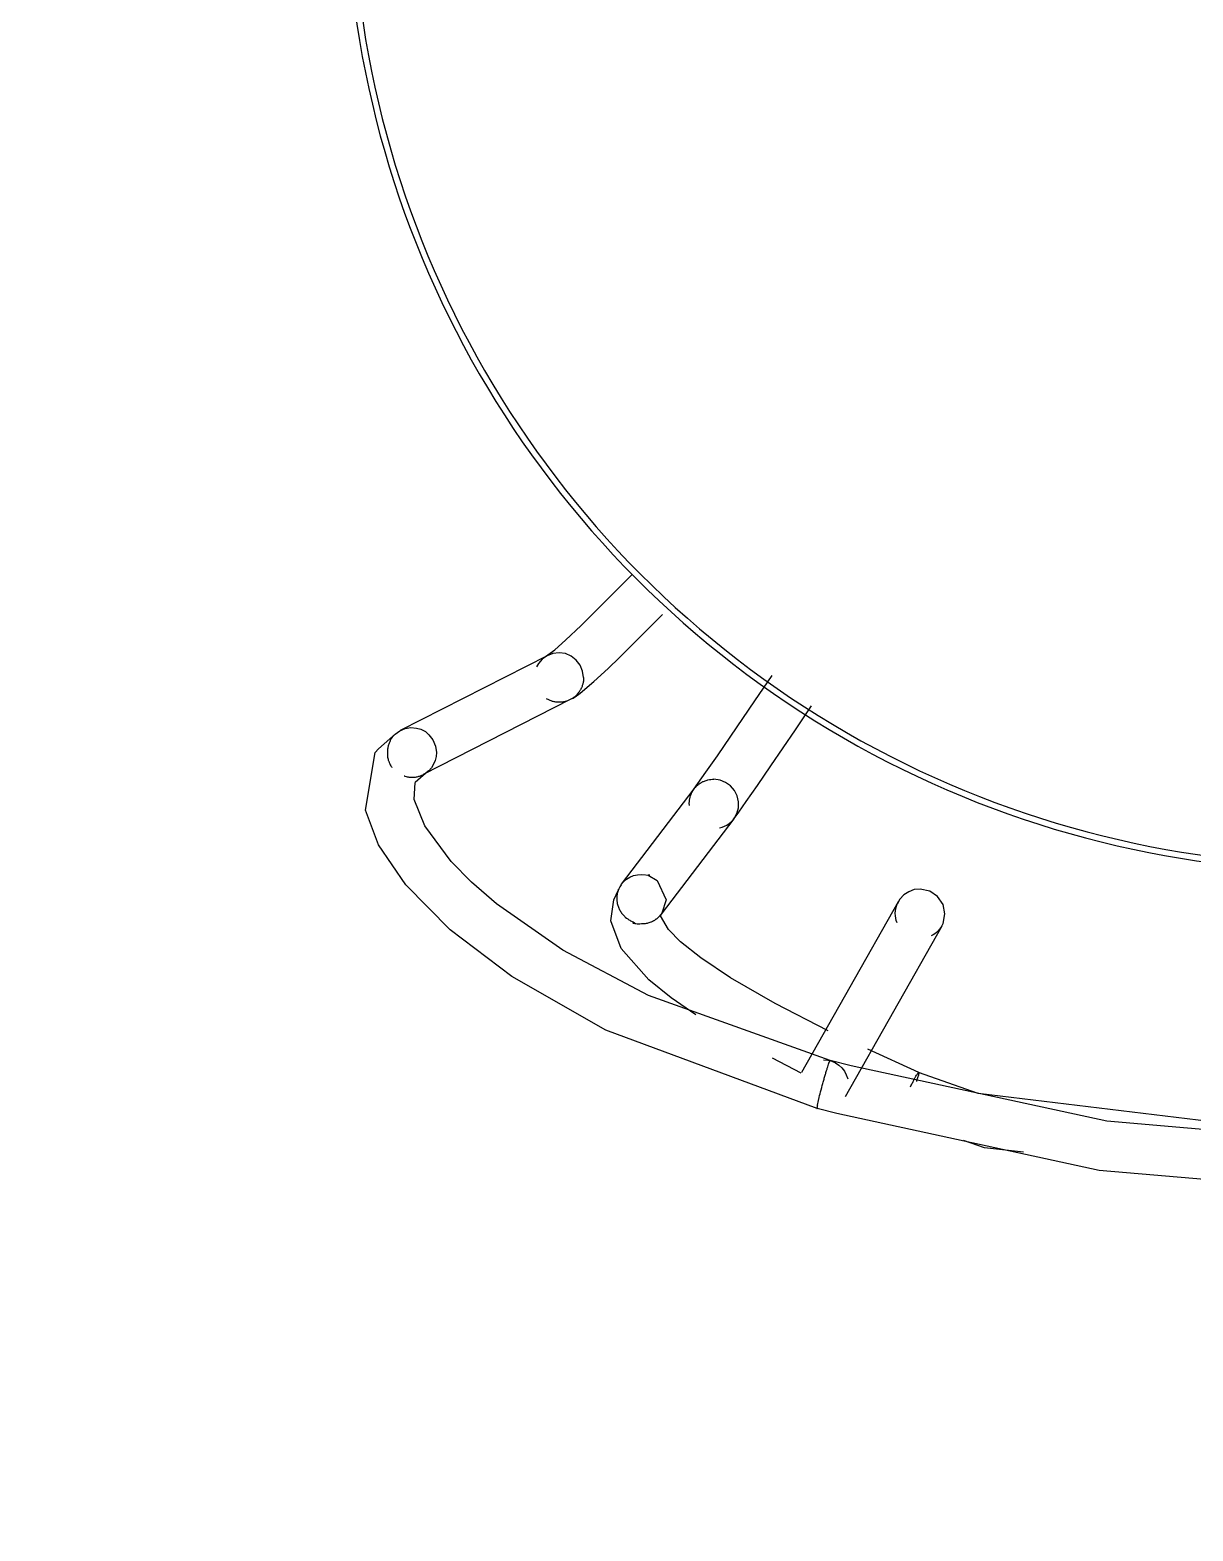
# Model space of a CAD drawing. Header units: millimetres. Extents: x 148480 to 578986, y 39883 to 155062.
# Drawn here: x 251531.9 to 251799.3, y 122228.7 to 122573.9 of the extents above; entities that cross this region are included whole.
import ezdxf

# ---------------------------------------------------------------- set-up
doc = ezdxf.new("R2010")
doc.units = ezdxf.units.MM
for name, color, linetype in [('HATCH', 8, 'Continuous'), ('Hatch 01_UC', 7, 'Continuous'), ('I - MODULAR', 44, 'Continuous'), ('Layer4', 6, 'Continuous')]:
    doc.layers.add(name, color=color, linetype=linetype)

# ---------------------------------------------------------------- blocks, each defined once
blk = doc.blocks.new('GFC1')
at = {"layer": 'I - MODULAR', "color": 8}
for p, q in [((324249.55, 123398.83), (324283.36, 123416.06)), ((324249.55, 123398.83), (324283.36, 123416.06)), ((324288.56, 123405.87), (324254.76, 123388.64)), ((324288.56, 123405.87), (324254.76, 123388.64)), ((324248.37, 123398.02), (324244.46, 123394.58)), ((324248.37, 123398.02), (324244.46, 123394.58)), ((324255.89, 123389.41), (324252.87, 123386.84)), ((324255.89, 123389.41), (324252.87, 123386.84)), ((324300.37, 123363.48), (324317.03, 123385.35)), ((324300.37, 123363.48), (324317.03, 123385.35)), ((324326.17, 123378.47), (324309.47, 123356.55)), ((324326.17, 123378.47), (324309.47, 123356.55)), ((324341.81, 123320.18), (324364, 123359.45)), ((324341.81, 123320.18), (324364, 123359.45)), ((324373.96, 123353.82), (324351.77, 123314.55)), ((324373.96, 123353.82), (324351.77, 123314.55)), ((324368.66, 123320.11), (324357, 123325.48)), ((324368.66, 123320.11), (324357, 123325.48)), ((324341.61, 123320.02), (324335.02, 123323.44)), ((324341.61, 123320.02), (324335.02, 123323.44))]:
    blk.add_line(p, q, dxfattribs=at)
at = {"layer": 'I - MODULAR', "color": 8, "flags": 128}
for points in [[(324282.85, 123415.77), (324284.97, 123417.34), (324287.43, 123419.52), (324291.07, 123422.96), (324294.31, 123426.12), (324300.81, 123432.64), (324302.78, 123434.66)], [(324282.85, 123415.77), (324284.97, 123417.34), (324287.43, 123419.52), (324291.07, 123422.96), (324294.31, 123426.12), (324300.81, 123432.64), (324302.78, 123434.66)], [(324289.06, 123406.16), (324289.67, 123406.54), (324290.85, 123407.37), (324293.97, 123410.01), (324297.28, 123413.07), (324299.87, 123415.55), (324303.5, 123419.13), (324309.77, 123425.43)], [(324289.06, 123406.16), (324289.67, 123406.54), (324290.85, 123407.37), (324293.97, 123410.01), (324297.28, 123413.07), (324299.87, 123415.55), (324303.5, 123419.13), (324309.77, 123425.43)], [(324282.08, 123415.16), (324281.72, 123414.73), (324281.25, 123414.16), (324280.83, 123413.43)], [(324282.08, 123415.16), (324281.72, 123414.73), (324281.25, 123414.16), (324280.83, 123413.43)], [(324291.61, 123410.97), (324291.4, 123412.42), (324290.85, 123413.79), (324289.95, 123414.96), (324288.8, 123415.87), (324287.44, 123416.45), (324286.01, 123416.67), (324284.57, 123416.51), (324283.21, 123415.98), (324282.08, 123415.16)], [(324291.61, 123410.97), (324291.4, 123412.42), (324290.85, 123413.79), (324289.95, 123414.96), (324288.8, 123415.87), (324287.44, 123416.45), (324286.01, 123416.67), (324284.57, 123416.51), (324283.21, 123415.98), (324282.08, 123415.16)], [(324316.99, 123385.3), (324319.76, 123389.17), (324322.4, 123392.99), (324325.46, 123397.44), (324331, 123405.59), (324334.96, 123411.45)], [(324316.99, 123385.3), (324319.76, 123389.17), (324322.4, 123392.99), (324325.46, 123397.44), (324331, 123405.59), (324334.96, 123411.45)], [(324326.21, 123378.53), (324327.31, 123380.02), (324329, 123382.42), (324331.59, 123386.15), (324334.69, 123390.68), (324340.33, 123398.97), (324344.05, 123404.48)], [(324326.21, 123378.53), (324327.31, 123380.02), (324329, 123382.42), (324331.59, 123386.15), (324334.69, 123390.68), (324340.33, 123398.97), (324344.05, 123404.48)], [(324248.28, 123397.93), (324249.34, 123398.72), (324250.58, 123399.23), (324251.9, 123399.44), (324253.23, 123399.31), (324254.2, 123399.11), (324255.25, 123398.58), (324256.06, 123397.81), (324256.97, 123396.62), (324257.61, 123395.16), (324257.81, 123393.74)], [(324248.28, 123397.93), (324249.34, 123398.72), (324250.58, 123399.23), (324251.9, 123399.44), (324253.23, 123399.31), (324254.2, 123399.11), (324255.25, 123398.58), (324256.06, 123397.81), (324256.97, 123396.62), (324257.61, 123395.16), (324257.81, 123393.74)], [(324345.29, 123311.85), (324296.7, 123329.88), (324275.09, 123342.19), (324260.96, 123352.91), (324250.72, 123363.29), (324244.46, 123372.48), (324241.48, 123380.43), (324243.69, 123393.69), (324244.46, 123394.58)], [(324345.29, 123311.85), (324296.7, 123329.88), (324275.09, 123342.19), (324260.96, 123352.91), (324250.72, 123363.29), (324244.46, 123372.48), (324241.48, 123380.43), (324243.69, 123393.69), (324244.46, 123394.58)], [(324257.81, 123393.74), (324257.74, 123392.8), (324257.52, 123391.88), (324257.15, 123391.01), (324256.66, 123390.23), (324256.03, 123389.54)], [(324257.81, 123393.74), (324257.74, 123392.8), (324257.52, 123391.88), (324257.15, 123391.01), (324256.66, 123390.23), (324256.03, 123389.54)], [(324326.31, 123378.66), (324326.85, 123379.67), (324327.23, 123381), (324327.25, 123382.37), (324326.94, 123383.72), (324326.32, 123384.97), (324325.41, 123386.03), (324324.28, 123386.85), (324322.99, 123387.37), (324321.6, 123387.56)], [(324326.31, 123378.66), (324326.85, 123379.67), (324327.23, 123381), (324327.25, 123382.37), (324326.94, 123383.72), (324326.32, 123384.97), (324325.41, 123386.03), (324324.28, 123386.85), (324322.99, 123387.37), (324321.6, 123387.56)], [(324348.3, 123322.88), (324306.56, 123337.87), (324286.84, 123348.28), (324271.59, 123358.91), (324265.85, 123363.91), (324261.2, 123368.64), (324255.09, 123376.88), (324252.66, 123382.88), (324252.87, 123386.84)], [(324348.3, 123322.88), (324306.56, 123337.87), (324286.84, 123348.28), (324271.59, 123358.91), (324265.85, 123363.91), (324261.2, 123368.64), (324255.09, 123376.88), (324252.66, 123382.88), (324252.87, 123386.84)], [(324322.85, 123376.38), (324323.46, 123376.54), (324324.03, 123376.76), (324324.58, 123377.04), (324325.1, 123377.39), (324325.58, 123377.81), (324326.01, 123378.27), (324326.31, 123378.66)], [(324322.85, 123376.38), (324323.46, 123376.54), (324324.03, 123376.76), (324324.58, 123377.04), (324325.1, 123377.39), (324325.58, 123377.81), (324326.01, 123378.27), (324326.31, 123378.66)], [(324300.21, 123363.27), (324300.78, 123363.96), (324301.47, 123364.57), (324302.25, 123365.06), (324303.1, 123365.4), (324304, 123365.61), (324304.92, 123365.67)], [(324300.21, 123363.27), (324300.78, 123363.96), (324301.47, 123364.57), (324302.25, 123365.06), (324303.1, 123365.4), (324304, 123365.61), (324304.92, 123365.67)], [(324304.92, 123365.67), (324306.87, 123365.52), (324306.44, 123365.53), (324308.54, 123364.28), (324310.6, 123359.85), (324309.63, 123356.76)], [(324304.92, 123365.67), (324306.87, 123365.52), (324306.44, 123365.53), (324308.54, 123364.28), (324310.6, 123359.85), (324309.63, 123356.76)], [(324317.44, 123333.43), (324311.76, 123337.27), (324306.58, 123341.43), (324300.27, 123348.63), (324297.92, 123354.99), (324298.58, 123359.86), (324299.61, 123362.14), (324299.66, 123362.26)], [(324317.44, 123333.43), (324311.76, 123337.27), (324306.58, 123341.43), (324300.27, 123348.63), (324297.92, 123354.99), (324298.58, 123359.86), (324299.61, 123362.14), (324299.66, 123362.26)], [(324368.98, 123362.32), (324367.65, 123362.18), (324366.38, 123361.71), (324365.26, 123360.97), (324364.36, 123360.01), (324363.72, 123358.86)], [(324368.98, 123362.32), (324367.65, 123362.18), (324366.38, 123361.71), (324365.26, 123360.97), (324364.36, 123360.01), (324363.72, 123358.86)], [(324374.25, 123354.41), (324374.69, 123356.59), (324374.25, 123358.8), (324373.02, 123360.63), (324371.2, 123361.86), (324368.98, 123362.32)], [(324374.25, 123354.41), (324374.69, 123356.59), (324374.25, 123358.8), (324373.02, 123360.63), (324371.2, 123361.86), (324368.98, 123362.32)], [(324347.85, 123329.7), (324335.65, 123335.97), (324325.42, 123341.87), (324318.54, 123346.48), (324313.91, 123350.21), (324311.15, 123353.05), (324309.3, 123356.18), (324310.17, 123357.76)], [(324347.85, 123329.7), (324335.65, 123335.97), (324325.42, 123341.87), (324318.54, 123346.48), (324313.91, 123350.21), (324311.15, 123353.05), (324309.3, 123356.18), (324310.17, 123357.76)], [(324465.77, 123304.3), (324411.89, 123308.92), (324353.1, 123321.7), (324348.3, 123322.88)], [(324465.77, 123304.3), (324411.89, 123308.92), (324353.1, 123321.7), (324348.3, 123322.88)], [(324465.77, 123305.21), (324382.34, 123315.3), (324368.65, 123320.11)], [(324465.77, 123305.21), (324382.34, 123315.3), (324368.65, 123320.11)], [(324465.77, 123292.86), (324410.14, 123297.62), (324349.83, 123310.73), (324345.29, 123311.85)], [(324465.77, 123292.86), (324410.14, 123297.62), (324349.83, 123310.73), (324345.29, 123311.85)], [(324392.72, 123301.84), (324383.77, 123302.83), (324378.94, 123304.5)], [(324392.72, 123301.84), (324383.77, 123302.83), (324378.94, 123304.5)]]:
    blk.add_lwpolyline(points, dxfattribs=at)
at = {"layer": 'I - MODULAR', "color": 8}
for radius in [228.8, 228.8, 228.8, 228.8, 227.37, 227.37]:
    blk.add_arc((324465.77, 123595.22), radius, 180, 0, dxfattribs=at)
at = {"layer": 'I - MODULAR', "color": 8, "extrusion": (0, 0, -1)}
for centre, start_param, end_param in [((324368.98, 123356.64), 2.248945, 3.041791), ((324368.98, 123356.64), 2.248945, 3.041791), ((324368.98, 123356.64), 6.183384, 6.879071), ((324368.98, 123356.64), 6.183384, 6.879071), ((324346.79, 123317.37), 4.201269, 5.531684), ((324346.79, 123317.37), 4.201269, 5.531684)]:
    blk.add_ellipse(centre, major_axis=(4.98, -2.81), ratio=0.992436, start_param=start_param, end_param=end_param, dxfattribs=at)
at = {"layer": 'I - MODULAR', "color": 8}
for points, knots in [([(324291.61, 123410.97), (324291.61, 123410.68), (324291.59, 123410.26), (324291.5, 123409.74), (324291.42, 123409.4), (324291.32, 123409.07), (324291.21, 123408.76), (324291.07, 123408.45), (324290.93, 123408.18), (324290.77, 123407.92), (324290.64, 123407.73), (324290.5, 123407.55), (324290.36, 123407.39), (324290.2, 123407.2), (324290.05, 123407.02), (324289.93, 123406.88), (324289.87, 123406.8), (324289.85, 123406.78)], [0, 0, 0, 0, 0.166667, 0.25, 0.3125, 0.375, 0.458333, 0.510417, 0.583333, 0.635417, 0.6875, 0.729167, 0.770833, 0.822917, 0.895833, 0.958333, 1, 1, 1, 1]), ([(324291.61, 123410.97), (324291.61, 123410.68), (324291.59, 123410.26), (324291.5, 123409.74), (324291.42, 123409.4), (324291.32, 123409.07), (324291.21, 123408.76), (324291.07, 123408.45), (324290.93, 123408.18), (324290.77, 123407.92), (324290.64, 123407.73), (324290.5, 123407.55), (324290.36, 123407.39), (324290.2, 123407.2), (324290.05, 123407.02), (324289.93, 123406.88), (324289.87, 123406.8), (324289.85, 123406.78)], [0, 0, 0, 0, 0.166667, 0.25, 0.3125, 0.375, 0.458333, 0.510417, 0.583333, 0.635417, 0.6875, 0.729167, 0.770833, 0.822917, 0.895833, 0.958333, 1, 1, 1, 1]), ([(324289.85, 123406.78), (324289.68, 123406.62), (324289.41, 123406.4), (324289.03, 123406.13), (324288.72, 123405.95), (324288.4, 123405.79), (324288.06, 123405.64), (324287.71, 123405.52), (324287.36, 123405.42), (324287, 123405.34), (324286.65, 123405.29), (324286.29, 123405.27), (324285.92, 123405.26), (324285.56, 123405.28), (324285.2, 123405.32), (324284.84, 123405.39), (324284.48, 123405.48), (324284.13, 123405.59), (324283.67, 123405.77), (324283.33, 123405.94), (324283.12, 123406.06)], [0, 0, 0, 0, 0.0555556, 0.0833333, 0.1111111, 0.1388889, 0.1666667, 0.1944444, 0.2222222, 0.25, 0.2777778, 0.3055556, 0.3333333, 0.3611111, 0.3888889, 0.4166667, 0.4444444, 0.4722222, 0.5, 0.5555556, 0.5555556, 0.5555556, 0.5555556]), ([(324289.85, 123406.78), (324289.68, 123406.62), (324289.41, 123406.4), (324289.03, 123406.13), (324288.72, 123405.95), (324288.4, 123405.79), (324288.06, 123405.64), (324287.71, 123405.52), (324287.36, 123405.42), (324287, 123405.34), (324286.65, 123405.29), (324286.29, 123405.27), (324285.92, 123405.26), (324285.56, 123405.28), (324285.2, 123405.32), (324284.84, 123405.39), (324284.48, 123405.48), (324284.13, 123405.59), (324283.67, 123405.77), (324283.33, 123405.94), (324283.12, 123406.06)], [0, 0, 0, 0, 0.0555556, 0.0833333, 0.1111111, 0.1388889, 0.1666667, 0.1944444, 0.2222222, 0.25, 0.2777778, 0.3055556, 0.3333333, 0.3611111, 0.3888889, 0.4166667, 0.4444444, 0.4722222, 0.5, 0.5555556, 0.5555556, 0.5555556, 0.5555556]), ([(324248.27, 123397.92), (324248.17, 123397.84), (324248.01, 123397.67), (324247.8, 123397.43), (324247.6, 123397.18), (324247.42, 123396.92), (324247.26, 123396.64), (324247.1, 123396.36), (324246.96, 123396.03), (324246.81, 123395.67), (324246.7, 123395.29), (324246.61, 123394.91), (324246.52, 123394.39), (324246.5, 123394), (324246.51, 123393.74)], [0, 0, 0, 0, 0.083333, 0.145833, 0.208333, 0.291667, 0.354167, 0.416667, 0.5, 0.583333, 0.666667, 0.75, 0.833333, 1, 1, 1, 1]), ([(324248.27, 123397.92), (324248.17, 123397.84), (324248.01, 123397.67), (324247.8, 123397.43), (324247.6, 123397.18), (324247.42, 123396.92), (324247.26, 123396.64), (324247.1, 123396.36), (324246.96, 123396.03), (324246.81, 123395.67), (324246.7, 123395.29), (324246.61, 123394.91), (324246.52, 123394.39), (324246.5, 123394), (324246.51, 123393.74)], [0, 0, 0, 0, 0.083333, 0.145833, 0.208333, 0.291667, 0.354167, 0.416667, 0.5, 0.583333, 0.666667, 0.75, 0.833333, 1, 1, 1, 1]), ([(324246.51, 123393.74), (324246.5, 123393.63), (324246.5, 123393.41), (324246.52, 123393.04), (324246.57, 123392.64), (324246.64, 123392.29), (324246.72, 123391.97), (324246.84, 123391.6), (324247.03, 123391.12), (324247.27, 123390.69), (324247.45, 123390.42), (324247.52, 123390.32), (324247.55, 123390.28)], [0, 0, 0, 0, 0.0277778, 0.0555556, 0.0833333, 0.1111111, 0.125, 0.1388889, 0.1666667, 0.1944444, 0.2083333, 0.2222222, 0.2222222, 0.2222222, 0.2222222]), ([(324246.51, 123393.74), (324246.5, 123393.63), (324246.5, 123393.41), (324246.52, 123393.04), (324246.57, 123392.64), (324246.64, 123392.29), (324246.72, 123391.97), (324246.84, 123391.6), (324247.03, 123391.12), (324247.27, 123390.69), (324247.45, 123390.42), (324247.52, 123390.32), (324247.55, 123390.28)], [0, 0, 0, 0, 0.0277778, 0.0555556, 0.0833333, 0.1111111, 0.125, 0.1388889, 0.1666667, 0.1944444, 0.2083333, 0.2222222, 0.2222222, 0.2222222, 0.2222222]), ([(324250.34, 123388.36), (324250.41, 123388.34), (324250.65, 123388.26), (324251.02, 123388.16), (324251.46, 123388.08), (324251.85, 123388.04), (324252.23, 123388.03), (324252.74, 123388.05), (324253.37, 123388.13), (324253.99, 123388.31), (324254.47, 123388.5), (324254.93, 123388.72), (324255.47, 123389.06), (324255.86, 123389.38), (324256.04, 123389.55)], [0.5555556, 0.5555556, 0.5555556, 0.5555556, 0.5694444, 0.6111111, 0.6388889, 0.6666667, 0.6944444, 0.7222222, 0.7777778, 0.8333333, 0.8611111, 0.8888889, 0.9444444, 1, 1, 1, 1]), ([(324250.34, 123388.36), (324250.41, 123388.34), (324250.65, 123388.26), (324251.02, 123388.16), (324251.46, 123388.08), (324251.85, 123388.04), (324252.23, 123388.03), (324252.74, 123388.05), (324253.37, 123388.13), (324253.99, 123388.31), (324254.47, 123388.5), (324254.93, 123388.72), (324255.47, 123389.06), (324255.86, 123389.38), (324256.04, 123389.55)], [0.5555556, 0.5555556, 0.5555556, 0.5555556, 0.5694444, 0.6111111, 0.6388889, 0.6666667, 0.6944444, 0.7222222, 0.7777778, 0.8333333, 0.8611111, 0.8888889, 0.9444444, 1, 1, 1, 1]), ([(324316.93, 123385.2), (324316.97, 123385.27), (324317.06, 123385.4), (324317.22, 123385.59), (324317.38, 123385.77), (324317.57, 123385.96), (324317.76, 123386.14), (324317.96, 123386.32), (324318.25, 123386.54), (324318.53, 123386.73), (324318.83, 123386.9), (324319.09, 123387.03), (324319.54, 123387.22), (324320.15, 123387.42), (324320.89, 123387.54), (324321.36, 123387.56), (324321.6, 123387.56)], [0, 0, 0, 0, 0.0625, 0.109375, 0.15625, 0.203125, 0.246094, 0.296875, 0.34375, 0.4375, 0.484375, 0.53125, 0.59375, 0.75, 0.875, 1, 1, 1, 1]), ([(324316.93, 123385.2), (324316.97, 123385.27), (324317.06, 123385.4), (324317.22, 123385.59), (324317.38, 123385.77), (324317.57, 123385.96), (324317.76, 123386.14), (324317.96, 123386.32), (324318.25, 123386.54), (324318.53, 123386.73), (324318.83, 123386.9), (324319.09, 123387.03), (324319.54, 123387.22), (324320.15, 123387.42), (324320.89, 123387.54), (324321.36, 123387.56), (324321.6, 123387.56)], [0, 0, 0, 0, 0.0625, 0.109375, 0.15625, 0.203125, 0.246094, 0.296875, 0.34375, 0.4375, 0.484375, 0.53125, 0.59375, 0.75, 0.875, 1, 1, 1, 1]), ([(324315.95, 123381.5), (324315.93, 123381.62), (324315.92, 123381.85), (324315.92, 123382.19), (324315.94, 123382.53), (324315.98, 123382.88), (324316.05, 123383.22), (324316.14, 123383.57), (324316.25, 123383.88), (324316.35, 123384.14), (324316.45, 123384.38), (324316.6, 123384.67), (324316.76, 123384.95), (324316.88, 123385.14), (324316.93, 123385.2)], [0.6666667, 0.6666667, 0.6666667, 0.6666667, 0.6944444, 0.7222222, 0.75, 0.7777778, 0.8055556, 0.8333333, 0.8611111, 0.8819444, 0.9027778, 0.9305556, 0.9722222, 1, 1, 1, 1]), ([(324315.95, 123381.5), (324315.93, 123381.62), (324315.92, 123381.85), (324315.92, 123382.19), (324315.94, 123382.53), (324315.98, 123382.88), (324316.05, 123383.22), (324316.14, 123383.57), (324316.25, 123383.88), (324316.35, 123384.14), (324316.45, 123384.38), (324316.6, 123384.67), (324316.76, 123384.95), (324316.88, 123385.14), (324316.93, 123385.2)], [0.6666667, 0.6666667, 0.6666667, 0.6666667, 0.6944444, 0.7222222, 0.75, 0.7777778, 0.8055556, 0.8333333, 0.8611111, 0.8819444, 0.9027778, 0.9305556, 0.9722222, 1, 1, 1, 1]), ([(324300.24, 123363.31), (324300.15, 123363.18), (324299.95, 123362.86), (324299.67, 123362.31), (324299.48, 123361.76), (324299.36, 123361.3), (324299.28, 123360.87), (324299.25, 123360.5), (324299.24, 123360.12), (324299.26, 123359.57), (324299.39, 123358.78), (324299.67, 123357.96), (324300.09, 123357.16), (324300.62, 123356.45), (324301.41, 123355.66), (324302.15, 123355.19), (324302.62, 123354.94), (324302.89, 123354.8), (324303.14, 123354.68), (324303.29, 123354.59), (324303.35, 123354.52), (324303.45, 123354.45), (324303.16, 123354.48), (324302.85, 123354.54), (324303.09, 123354.47), (324303.63, 123354.38), (324304.18, 123354.33), (324304.66, 123354.34), (324304.92, 123354.37)], [0, 0, 0, 0, 0.05, 0.1, 0.125, 0.15, 0.175, 0.1875, 0.2, 0.225, 0.25, 0.275, 0.3, 0.325, 0.35, 0.4, 0.425, 0.45, 0.475, 0.525, 0.575, 0.6375, 0.7, 0.75, 0.85, 0.9, 0.95, 1, 1, 1, 1]), ([(324300.24, 123363.31), (324300.15, 123363.18), (324299.95, 123362.86), (324299.67, 123362.31), (324299.48, 123361.76), (324299.36, 123361.3), (324299.28, 123360.87), (324299.25, 123360.5), (324299.24, 123360.12), (324299.26, 123359.57), (324299.39, 123358.78), (324299.67, 123357.96), (324300.09, 123357.16), (324300.62, 123356.45), (324301.41, 123355.66), (324302.15, 123355.19), (324302.62, 123354.94), (324302.89, 123354.8), (324303.14, 123354.68), (324303.29, 123354.59), (324303.35, 123354.52), (324303.45, 123354.45), (324303.16, 123354.48), (324302.85, 123354.54), (324303.09, 123354.47), (324303.63, 123354.38), (324304.18, 123354.33), (324304.66, 123354.34), (324304.92, 123354.37)], [0, 0, 0, 0, 0.05, 0.1, 0.125, 0.15, 0.175, 0.1875, 0.2, 0.225, 0.25, 0.275, 0.3, 0.325, 0.35, 0.4, 0.425, 0.45, 0.475, 0.525, 0.575, 0.6375, 0.7, 0.75, 0.85, 0.9, 0.95, 1, 1, 1, 1]), ([(324304.92, 123354.37), (324305.23, 123354.36), (324305.84, 123354.4), (324306.58, 123354.57), (324307.08, 123354.75), (324307.36, 123354.86), (324307.56, 123354.96), (324307.77, 123355.07), (324307.96, 123355.18), (324308.15, 123355.31), (324308.34, 123355.44), (324308.52, 123355.58), (324308.7, 123355.73), (324308.87, 123355.88), (324309.03, 123356.04), (324309.19, 123356.21), (324309.38, 123356.43), (324309.51, 123356.6), (324309.6, 123356.72)], [0, 0, 0, 0, 0.166667, 0.333333, 0.416667, 0.458333, 0.5, 0.541667, 0.583333, 0.625, 0.666667, 0.708333, 0.75, 0.791667, 0.833333, 0.875, 0.916667, 1, 1, 1, 1]), ([(324304.92, 123354.37), (324305.23, 123354.36), (324305.84, 123354.4), (324306.58, 123354.57), (324307.08, 123354.75), (324307.36, 123354.86), (324307.56, 123354.96), (324307.77, 123355.07), (324307.96, 123355.18), (324308.15, 123355.31), (324308.34, 123355.44), (324308.52, 123355.58), (324308.7, 123355.73), (324308.87, 123355.88), (324309.03, 123356.04), (324309.19, 123356.21), (324309.38, 123356.43), (324309.51, 123356.6), (324309.6, 123356.72)], [0, 0, 0, 0, 0.166667, 0.333333, 0.416667, 0.458333, 0.5, 0.541667, 0.583333, 0.625, 0.666667, 0.708333, 0.75, 0.791667, 0.833333, 0.875, 0.916667, 1, 1, 1, 1]), ([(324345.4, 123312.73), (324345.44, 123312.9), (324345.52, 123313.28), (324345.74, 123314.23), (324346.1, 123315.68), (324346.54, 123317.32), (324346.9, 123318.6), (324347.16, 123319.52), (324347.41, 123320.38), (324347.65, 123321.14), (324347.85, 123321.79), (324348.09, 123322.48), (324348.2, 123322.76), (324348.25, 123322.84)], [0, 0, 0, 0, 0.0555556, 0.1111111, 0.2222222, 0.3333333, 0.3888889, 0.4444444, 0.5, 0.5555556, 0.6111111, 0.6666667, 0.7777778, 0.7777778, 0.7777778, 0.7777778]), ([(324345.4, 123312.73), (324345.44, 123312.9), (324345.52, 123313.28), (324345.74, 123314.23), (324346.1, 123315.68), (324346.54, 123317.32), (324346.9, 123318.6), (324347.16, 123319.52), (324347.41, 123320.38), (324347.65, 123321.14), (324347.85, 123321.79), (324348.09, 123322.48), (324348.2, 123322.76), (324348.25, 123322.84)], [0, 0, 0, 0, 0.0555556, 0.1111111, 0.2222222, 0.3333333, 0.3888889, 0.4444444, 0.5, 0.5555556, 0.6111111, 0.6666667, 0.7777778, 0.7777778, 0.7777778, 0.7777778]), ([(324366.79, 123316.85), (324366.92, 123317.13), (324367.19, 123317.69), (324367.56, 123318.42), (324367.89, 123319.05), (324368.17, 123319.54), (324368.4, 123319.89), (324368.57, 123320.09), (324368.63, 123320.12), (324368.65, 123320.11)], [0.1111111, 0.1111111, 0.1111111, 0.1111111, 0.1666667, 0.2222222, 0.2777778, 0.3333333, 0.3888889, 0.4444444, 0.4956758, 0.4956758, 0.4956758, 0.4956758]), ([(324366.79, 123316.85), (324366.92, 123317.13), (324367.19, 123317.69), (324367.56, 123318.42), (324367.89, 123319.05), (324368.17, 123319.54), (324368.4, 123319.89), (324368.57, 123320.09), (324368.63, 123320.12), (324368.65, 123320.11)], [0.1111111, 0.1111111, 0.1111111, 0.1111111, 0.1666667, 0.2222222, 0.2777778, 0.3333333, 0.3888889, 0.4444444, 0.4956758, 0.4956758, 0.4956758, 0.4956758]), ([(324368.66, 123320.11), (324368.66, 123320.11), (324368.68, 123320.1), (324368.7, 123320.02), (324368.66, 123319.74), (324368.53, 123319.25), (324368.34, 123318.67), (324368.16, 123318.19), (324368.12, 123318.07)], [0.4980564, 0.4980564, 0.4980564, 0.4980564, 0.5, 0.5555556, 0.6111111, 0.6666667, 0.75, 0.7777778, 0.7777778, 0.7777778, 0.7777778]), ([(324368.66, 123320.11), (324368.66, 123320.11), (324368.68, 123320.1), (324368.7, 123320.02), (324368.66, 123319.74), (324368.53, 123319.25), (324368.34, 123318.67), (324368.16, 123318.19), (324368.12, 123318.07)], [0.4980564, 0.4980564, 0.4980564, 0.4980564, 0.5, 0.5555556, 0.6111111, 0.6666667, 0.75, 0.7777778, 0.7777778, 0.7777778, 0.7777778]), ([(324345.4, 123312.73), (324345.37, 123312.55), (324345.31, 123312.26), (324345.27, 123311.94), (324345.27, 123311.85), (324345.29, 123311.85)], [0, 0, 0, 0, 0.0555556, 0.1111111, 0.1797143, 0.1797143, 0.1797143, 0.1797143]), ([(324345.4, 123312.73), (324345.37, 123312.55), (324345.31, 123312.26), (324345.27, 123311.94), (324345.27, 123311.85), (324345.29, 123311.85)], [0, 0, 0, 0, 0.0555556, 0.1111111, 0.1797143, 0.1797143, 0.1797143, 0.1797143])]:
    blk.add_open_spline(points, degree=3, knots=knots, dxfattribs=at)
blk.add_open_spline([(324345.29, 123311.85), (324345.3, 123311.85), (324345.31, 123311.86), (324345.33, 123311.89)], degree=3, dxfattribs=at)
blk.add_open_spline([(324345.29, 123311.85), (324345.3, 123311.85), (324345.31, 123311.86), (324345.33, 123311.89)], degree=3, dxfattribs=at)
blk = doc.blocks.new('celling')
at = {"layer": 'HATCH'}
h = blk.add_hatch(color=8, dxfattribs=at)
h.dxf.hatch_style = 1
edge = h.paths.add_edge_path(flags=16)
edge.add_line((332844, 71504.14), (332844, 62144.56))
edge.add_ellipse((333594, 62144.56), major_axis=(750, 0), ratio=1, start_angle=180, end_angle=270)
edge.add_line((333594, 61394.56), (337293.66, 61394.56))
edge.add_ellipse((337293.66, 62144.56), major_axis=(750, 0), ratio=1, start_angle=270, end_angle=360)
edge.add_line((338043.66, 62144.56), (338043.66, 71504.14))
edge.add_ellipse((337293.66, 71504.14), major_axis=(750, 0), ratio=1, start_angle=0, end_angle=90)
edge.add_line((337293.66, 72254.14), (333594, 72254.14))
edge.add_ellipse((333594, 71504.14), major_axis=(750, 0), ratio=1, start_angle=90, end_angle=180)
edge = h.paths.add_edge_path()
edge.add_line((332769, 71504.14), (332769, 62144.56))
edge.add_ellipse((333594, 62144.56), major_axis=(825, 0), ratio=1, start_angle=180, end_angle=270)
edge.add_line((333594, 61319.56), (337293.66, 61319.56))
edge.add_ellipse((337293.66, 62144.56), major_axis=(825, 0), ratio=1, start_angle=270, end_angle=360)
edge.add_line((338118.66, 62144.56), (338118.66, 71504.14))
edge.add_ellipse((337293.66, 71504.14), major_axis=(825, 0), ratio=1, start_angle=0, end_angle=90)
edge.add_line((337293.66, 72329.14), (333594, 72329.14))
edge.add_ellipse((333594, 71504.14), major_axis=(825, 0), ratio=1, start_angle=90, end_angle=180)
at = {"layer": 'Hatch 01_UC', "linetype": 'Continuous', "lineweight": 0, "transparency": 33554597}
h = blk.add_hatch(dxfattribs=at)
h.set_pattern_fill('ANSI31', color=8, scale=60, angle=180)
h.set_pattern_definition([(225, (368922.34, 87872.28), (134.70384, -134.70384), [])])
edge = h.paths.add_edge_path(flags=16)
edge.add_line((332769, 71504.14), (332769, 62144.56))
edge.add_ellipse((333594, 62144.56), major_axis=(825, 0), ratio=1, start_angle=180, end_angle=270)
edge.add_line((333594, 61319.56), (337293.66, 61319.56))
edge.add_ellipse((337293.66, 62144.56), major_axis=(825, 0), ratio=1, start_angle=270, end_angle=360)
edge.add_line((338118.66, 62144.56), (338118.66, 71504.14))
edge.add_ellipse((337293.66, 71504.14), major_axis=(825, 0), ratio=1, start_angle=0, end_angle=90)
edge.add_line((337293.66, 72329.14), (333594, 72329.14))
edge.add_ellipse((333594, 71504.14), major_axis=(825, 0), ratio=1, start_angle=90, end_angle=180)
h.paths.add_polyline_path([(338525.94, 73284.14), (331794, 73284.14), (331794, 66987.35), (331794, 60362.06), (338762.75, 60362.06), (338762.75, 60894.56), (339095.25, 60894.56), (339095.25, 69869.14), (338534, 69869.14), (338534, 70934.14), (339093.66, 70934.14), (339093.66, 73284.14)])
h = blk.add_hatch(dxfattribs=at)
h.set_pattern_fill('ANSI31', color=8, scale=60, angle=180)
h.set_pattern_definition([(225, (-25813.7, -9e-10), (134.70384, -134.70384), [])])
edge = h.paths.add_edge_path(flags=16)
edge.add_line((333094, 71504.14), (333094, 62144.56))
edge.add_ellipse((333594, 62144.56), major_axis=(500, 0), ratio=1, start_angle=180, end_angle=270)
edge.add_line((333594, 61644.56), (337293.66, 61644.56))
edge.add_ellipse((337293.66, 62144.56), major_axis=(500, 0), ratio=1, start_angle=270, end_angle=360)
edge.add_line((337793.66, 62144.56), (337793.66, 71504.14))
edge.add_ellipse((337293.66, 71504.14), major_axis=(500, 0), ratio=1, start_angle=0, end_angle=90)
edge.add_line((337293.66, 72004.14), (333594, 72004.14))
edge.add_ellipse((333594, 71504.14), major_axis=(500, 0), ratio=1, start_angle=90, end_angle=180)
edge = h.paths.add_edge_path()
edge.add_line((332844, 71504.14), (332844, 62144.56))
edge.add_ellipse((333594, 62144.56), major_axis=(750, 0), ratio=1, start_angle=180, end_angle=270)
edge.add_line((333594, 61394.56), (337293.66, 61394.56))
edge.add_ellipse((337293.66, 62144.56), major_axis=(750, 0), ratio=1, start_angle=270, end_angle=360)
edge.add_line((338043.66, 62144.56), (338043.66, 71504.14))
edge.add_ellipse((337293.66, 71504.14), major_axis=(750, 0), ratio=1, start_angle=0, end_angle=90)
edge.add_line((337293.66, 72254.14), (333594, 72254.14))
edge.add_ellipse((333594, 71504.14), major_axis=(750, 0), ratio=1, start_angle=90, end_angle=180)

msp = doc.modelspace()

# ---------------------------------------------------------------- block references
at = {"layer": 'Layer4', "linetype": 'Continuous', "rotation": 360}
msp.add_blockref('GFC1', (-72632.43, -985.99), dxfattribs=at)

# ---------------------------------------------------------------- next in the draw order: block references
at = {"layer": 'Hatch 01_UC', "color": 252, "linetype": 'Continuous', "true_color": 0x939598, "rotation": 360}
msp.add_blockref('celling', (-82402.19, 52046.64), dxfattribs=at)

doc.saveas('drawing.dxf')
